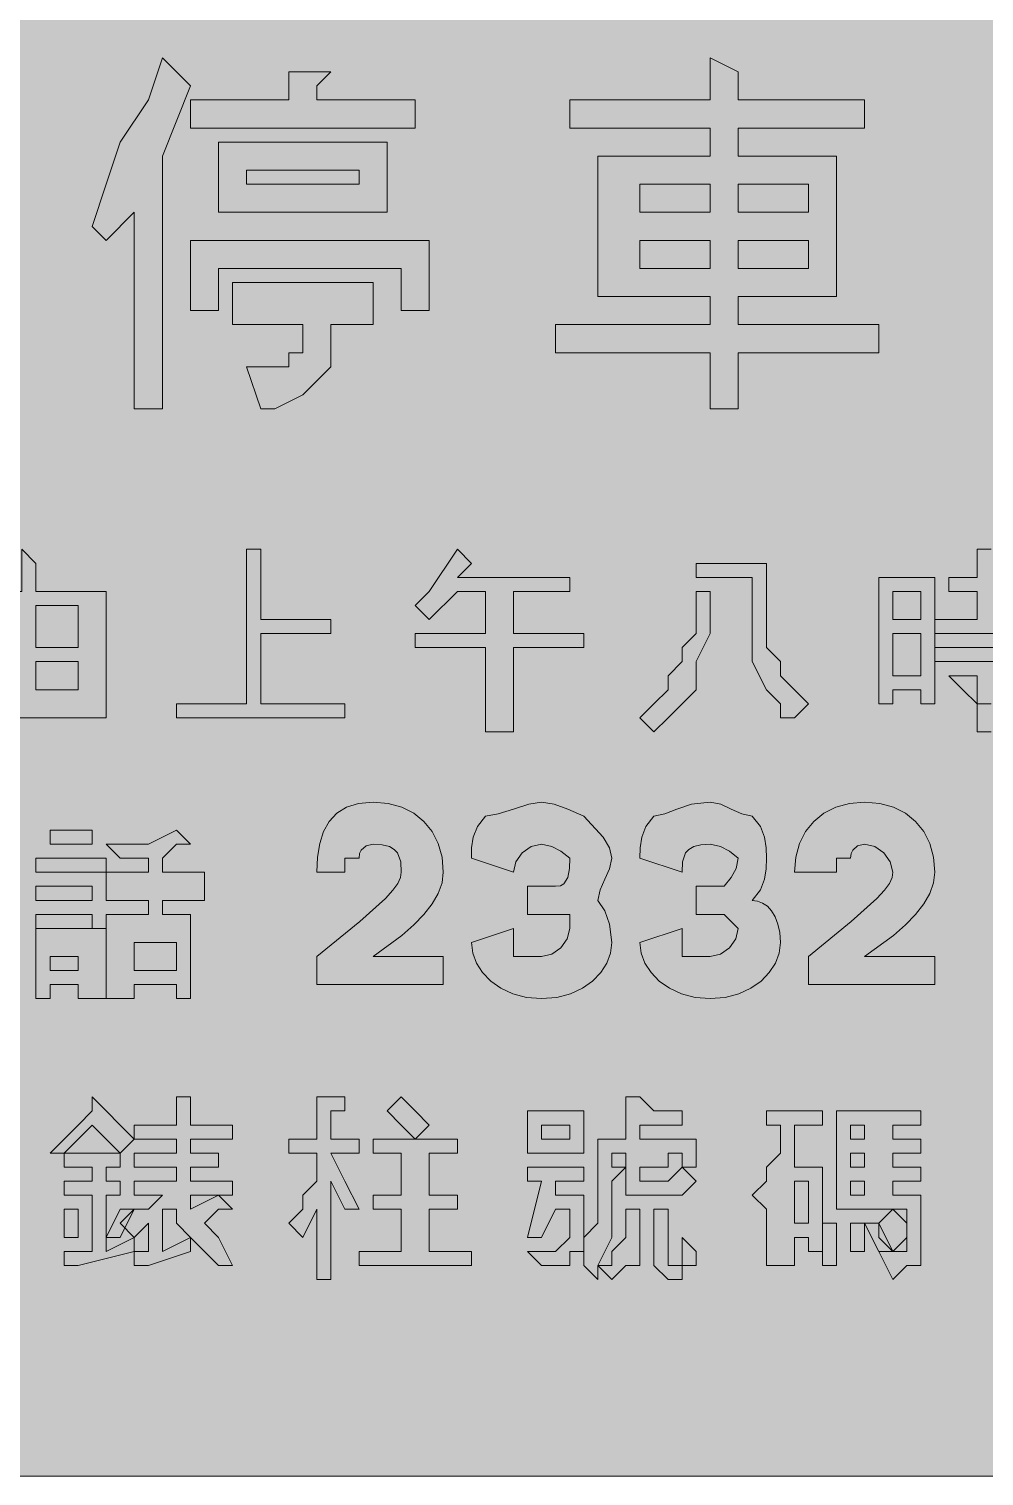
# Model space of a CAD drawing. Header units: metres. Extents: x 9 to 558, y 12 to 259.
# Drawn here: x 283.4 to 365, y 12.2 to 135.9 of the extents above; entities that cross this region are included whole.
import ezdxf

# ---------------------------------------------------------------- set-up
doc = ezdxf.new("R2010")
doc.units = ezdxf.units.M
doc.layers.add('FILL_BLACK_000000', color=7, linetype='Continuous', true_color=0x000000)
doc.layers.add('FILL_YELLOW_FFFF00', color=7, linetype='Continuous', true_color=0xffff00)

msp = doc.modelspace()

# ---------------------------------------------------------------- hatches: boundary and pattern name
at = {"layer": 'FILL_BLACK_000000', "true_color": 0x000000}
h = msp.add_hatch(color=7, dxfattribs=at)
h.dxf.hatch_style = 1
h.paths.add_polyline_path([(294.81, 103.44), (292.41, 103.44), (292.41, 120.24), (290.01, 117.84), (288.81, 119.04), (290.01, 122.64), (291.21, 126.24), (293.61, 129.84), (294.81, 133.44), (296.01, 132.24), (297.21, 131.04), (294.81, 125.04), (294.81, 103.44)])
h = msp.add_hatch(color=7, dxfattribs=at)
h.dxf.hatch_style = 1
h.paths.add_polyline_path([(344.01, 129.84), (354.81, 129.84), (354.81, 127.44), (344.01, 127.44), (344.01, 125.04), (352.41, 125.04), (352.41, 113.04), (344.01, 113.04), (344.01, 110.64), (356.01, 110.64), (356.01, 108.24), (344.01, 108.24), (344.01, 103.44), (341.61, 103.44), (341.61, 108.24), (328.41, 108.24), (328.41, 110.64), (341.61, 110.64), (341.61, 113.04), (332.01, 113.04), (332.01, 125.04), (341.61, 125.04), (341.61, 127.44), (329.61, 127.44), (329.61, 129.84), (341.61, 129.84), (341.61, 133.44), (344.01, 132.24), (344.01, 131.04), (344.01, 129.84)])
h.paths.add_polyline_path([(341.61, 120.24), (341.61, 122.64), (335.61, 122.64), (335.61, 120.24), (341.61, 120.24)], flags=16)
h.paths.add_polyline_path([(335.61, 115.44), (341.61, 115.44), (341.61, 117.84), (335.61, 117.84), (335.61, 115.44)], flags=16)
h.paths.add_polyline_path([(344.01, 122.64), (344.01, 120.24), (350.01, 120.24), (350.01, 122.64), (344.01, 122.64)], flags=16)
h.paths.add_polyline_path([(350.01, 117.84), (344.01, 117.84), (344.01, 115.44), (350.01, 115.44), (350.01, 117.84)], flags=16)
h = msp.add_hatch(color=7, dxfattribs=at)
h.dxf.hatch_style = 1
h.paths.add_polyline_path([(308.01, 132.24), (309.21, 132.24), (308.01, 131.04), (308.01, 129.84), (316.41, 129.84), (316.41, 127.44), (297.21, 127.44), (297.21, 129.84), (305.61, 129.84), (305.61, 132.24), (308.01, 132.24)])
h = msp.add_hatch(color=7, dxfattribs=at)
h.dxf.hatch_style = 1
h.paths.add_polyline_path([(314.01, 120.24), (299.61, 120.24), (299.61, 126.24), (314.01, 126.24), (314.01, 120.24)])
h.paths.add_polyline_path([(311.61, 123.84), (302.01, 123.84), (302.01, 122.64), (311.61, 122.64), (311.61, 123.84)], flags=16)
h = msp.add_hatch(color=7, dxfattribs=at)
h.dxf.hatch_style = 1
h.paths.add_polyline_path([(317.61, 117.84), (317.61, 111.84), (315.21, 111.84), (315.21, 115.44), (299.61, 115.44), (299.61, 111.84), (297.21, 111.84), (297.21, 117.84), (317.61, 117.84)])
h = msp.add_hatch(color=7, dxfattribs=at)
h.dxf.hatch_style = 1
h.paths.add_polyline_path([(312.81, 114.24), (312.81, 110.64), (309.21, 110.64), (309.21, 108.24), (309.21, 107.04), (308.01, 105.84), (306.81, 104.64), (304.41, 103.44), (303.21, 103.44), (302.01, 107.04), (304.41, 107.04), (305.61, 107.04), (305.61, 108.24), (306.81, 108.24), (306.81, 110.64), (300.81, 110.64), (300.81, 114.24), (312.81, 114.24)])
h = msp.add_hatch(color=7, dxfattribs=at)
h.dxf.hatch_style = 1
h.paths.add_polyline_path([(290.01, 87.84), (290.01, 77.04), (287.61, 77.04), (279.21, 77.04), (276.81, 77.04), (276.81, 87.84), (282.81, 87.84), (282.81, 91.44), (284.01, 90.24), (284.01, 87.84), (290.01, 87.84)])
h.paths.add_polyline_path([(282.81, 83.04), (282.81, 86.64), (279.21, 86.64), (279.21, 83.04), (282.81, 83.04)], flags=16)
h.paths.add_polyline_path([(284.01, 83.04), (287.61, 83.04), (287.61, 86.64), (284.01, 86.64), (284.01, 83.04)], flags=16)
h.paths.add_polyline_path([(279.21, 81.84), (279.21, 79.44), (282.81, 79.44), (282.81, 81.84), (279.21, 81.84)], flags=16)
h.paths.add_polyline_path([(287.61, 81.84), (284.01, 81.84), (284.01, 79.44), (287.61, 79.44), (287.61, 81.84)], flags=16)
h = msp.add_hatch(color=7, dxfattribs=at)
h.dxf.hatch_style = 1
h.paths.add_polyline_path([(309.21, 85.44), (309.21, 84.24), (303.21, 84.24), (303.21, 78.24), (310.41, 78.24), (310.41, 77.04), (296.01, 77.04), (296.01, 78.24), (302.01, 78.24), (302.01, 91.44), (303.21, 91.44), (303.21, 90.24), (303.21, 85.44), (309.21, 85.44)])
h = msp.add_hatch(color=7, dxfattribs=at)
h.dxf.hatch_style = 1
h.paths.add_polyline_path([(317.61, 87.84), (320.01, 91.44), (321.21, 90.24), (320.01, 89.04), (329.61, 89.04), (329.61, 87.84), (324.81, 87.84), (324.81, 84.24), (330.81, 84.24), (330.81, 83.04), (324.81, 83.04), (324.81, 75.84), (322.41, 75.84), (322.41, 83.04), (316.41, 83.04), (316.41, 84.24), (322.41, 84.24), (322.41, 87.84), (320.01, 87.84), (317.61, 85.44), (316.41, 86.64), (317.61, 87.84)])
h = msp.add_hatch(color=7, dxfattribs=at)
h.dxf.hatch_style = 1
h.paths.add_polyline_path([(364.41, 87.84), (362.01, 87.84), (362.01, 89.04), (364.41, 89.04), (364.41, 91.44), (365.61, 91.44), (366.81, 90.24), (365.61, 90.24), (365.61, 89.04), (369.21, 89.04), (369.21, 87.84), (365.61, 87.84), (365.61, 85.44), (370.41, 85.44), (370.41, 84.24), (368.01, 84.24), (368.01, 83.04), (370.41, 83.04), (370.41, 81.84), (368.01, 81.84), (368.01, 78.24), (368.01, 77.04), (366.81, 77.04), (365.61, 75.84), (364.41, 75.84), (364.41, 78.24), (365.61, 78.24), (366.81, 78.24), (366.81, 81.84), (360.81, 81.84), (360.81, 83.04), (366.81, 83.04), (366.81, 84.24), (360.81, 84.24), (360.81, 85.44), (364.41, 85.44), (364.41, 87.84)])
h = msp.add_hatch(color=7, dxfattribs=at)
h.dxf.hatch_style = 1
h.paths.add_polyline_path([(346.41, 90.24), (346.41, 87.84), (346.41, 85.44), (346.41, 84.24), (346.41, 83.04), (347.61, 81.84), (347.61, 80.64), (348.81, 79.44), (350.01, 78.24), (348.81, 77.04), (347.61, 77.04), (347.61, 78.24), (346.41, 79.44), (345.21, 81.84), (345.21, 83.04), (345.21, 84.24), (345.21, 85.44), (345.21, 86.64), (345.21, 89.04), (340.41, 89.04), (340.41, 90.24), (346.41, 90.24)])
h = msp.add_hatch(color=7, dxfattribs=at)
h.dxf.hatch_style = 1
h.paths.add_polyline_path([(336.81, 78.24), (338.01, 79.44), (338.01, 80.64), (339.21, 81.84), (339.21, 83.04), (340.41, 84.24), (340.41, 86.64), (340.41, 87.84), (341.61, 87.84), (341.61, 86.64), (341.61, 85.44), (341.61, 84.24), (340.41, 81.84), (340.41, 80.64), (340.41, 79.44), (339.21, 78.24), (338.01, 77.04), (336.81, 75.84), (335.61, 77.04), (336.81, 78.24)])
h = msp.add_hatch(color=7, dxfattribs=at)
h.dxf.hatch_style = 1
h.paths.add_polyline_path([(359.61, 78.24), (359.61, 79.44), (357.21, 79.44), (357.21, 78.24), (356.01, 78.24), (356.01, 89.04), (360.81, 89.04), (360.81, 78.24), (359.61, 78.24)])
h.paths.add_polyline_path([(357.21, 87.84), (357.21, 85.44), (359.61, 85.44), (359.61, 87.84), (357.21, 87.84)], flags=16)
h.paths.add_polyline_path([(359.61, 84.24), (357.21, 84.24), (357.21, 80.64), (359.61, 80.64), (359.61, 84.24)], flags=16)
h = msp.add_hatch(color=7, dxfattribs=at)
h.dxf.hatch_style = 1
h.paths.add_polyline_path([(364.41, 80.64), (364.41, 79.44), (364.41, 78.24), (363.21, 79.44), (362.01, 80.64), (363.21, 80.64), (364.41, 80.64)])
h = msp.add_hatch(color=7, dxfattribs=at)
h.dxf.hatch_style = 1
h.paths.add_polyline_path([(318.81, 56.64), (318.81, 54.24), (308.01, 54.24), (308.01, 56.64), (311.67, 59.62), (313.86, 61.59), (314.51, 62.3), (314.93, 62.88), (315.15, 63.38), (315.21, 63.84), (315.17, 64.72), (314.91, 65.49), (314.62, 65.8), (314.2, 66.03), (313.6, 66.19), (312.81, 66.24), (312.21, 66.09), (311.8, 65.73), (311.66, 65.44), (311.61, 65.04), (310.41, 65.04), (310.41, 63.84), (308.01, 63.84), (308.07, 65.13), (308.25, 66.3), (308.58, 67.32), (309.06, 68.19), (309.71, 68.89), (310.54, 69.41), (311.57, 69.73), (312.81, 69.84), (314.1, 69.73), (315.27, 69.41), (316.29, 68.89), (317.16, 68.19), (317.86, 67.32), (318.38, 66.3), (318.7, 65.13), (318.81, 63.84), (318.7, 62.94), (318.38, 62.04), (317.86, 61.14), (317.16, 60.24), (316.29, 59.34), (315.27, 58.44), (312.81, 56.64), (318.81, 56.64)])
h = msp.add_hatch(color=7, dxfattribs=at)
h.dxf.hatch_style = 1
h.paths.add_polyline_path([(325.92, 53.15), (324.75, 53.45), (323.73, 53.93), (322.86, 54.54), (322.16, 55.27), (321.64, 56.08), (321.32, 56.94), (321.21, 57.84), (324.81, 59.04), (324.81, 56.64), (327.21, 56.64), (328.09, 56.85), (328.86, 57.39), (329.4, 58.16), (329.61, 59.04), (329.61, 60.24), (328.41, 60.24), (326.01, 60.24), (326.01, 62.64), (328.41, 62.64), (328.81, 62.69), (329.1, 62.85), (329.46, 63.39), (329.59, 64.16), (329.61, 65.04), (328.86, 65.64), (328.09, 66.05), (327.21, 66.24), (326.33, 66.03), (325.56, 65.49), (325.02, 64.72), (324.81, 63.84), (321.21, 65.04), (321.23, 65.94), (321.36, 66.84), (321.72, 67.74), (322.41, 68.64), (323.5, 68.83), (324.81, 69.24), (326.12, 69.65), (327.21, 69.84), (328.28, 69.65), (329.46, 69.24), (330.81, 68.64), (332.46, 66.84), (333, 65.94), (333.21, 65.04), (333.02, 64.14), (332.61, 63.24), (332.2, 62.34), (332.01, 61.44), (332.61, 60.54), (333.02, 59.41), (333.21, 57.84), (333.1, 56.94), (332.78, 56.08), (332.26, 55.27), (331.56, 54.54), (330.69, 53.93), (329.67, 53.45), (328.5, 53.15), (327.21, 53.04), (325.92, 53.15)])
h = msp.add_hatch(color=7, dxfattribs=at)
h.dxf.hatch_style = 1
h.paths.add_polyline_path([(340.32, 53.15), (339.15, 53.45), (338.13, 53.93), (337.26, 54.54), (336.56, 55.27), (336.04, 56.08), (335.72, 56.94), (335.61, 57.84), (339.21, 59.04), (339.21, 56.64), (341.61, 56.64), (342.49, 56.85), (343.26, 57.39), (343.8, 58.16), (344.01, 59.04), (342.81, 60.24), (340.41, 60.24), (340.41, 62.64), (342.81, 62.64), (343.41, 63.39), (343.82, 64.16), (344.01, 65.04), (343.26, 65.64), (342.49, 66.05), (341.61, 66.24), (340.82, 66.19), (340.22, 66.03), (339.8, 65.8), (339.51, 65.49), (339.25, 64.72), (339.21, 63.84), (335.61, 65.04), (335.63, 65.94), (335.76, 66.84), (336.12, 67.74), (336.81, 68.64), (337.73, 68.83), (338.76, 69.24), (340.02, 69.65), (341.61, 69.84), (342.51, 69.65), (343.41, 69.24), (344.31, 68.83), (345.21, 68.64), (345.9, 67.74), (346.26, 66.84), (346.39, 65.94), (346.41, 65.04), (346.39, 64.14), (346.26, 63.24), (345.9, 62.34), (345.21, 61.44), (345.66, 61.38), (346.09, 61.21), (346.5, 60.93), (346.86, 60.54), (347.17, 60.03), (347.4, 59.41), (347.56, 58.68), (347.61, 57.84), (347.5, 56.94), (347.18, 56.08), (346.66, 55.27), (345.96, 54.54), (345.09, 53.93), (344.07, 53.45), (342.9, 53.15), (341.61, 53.04), (340.32, 53.15)])
h = msp.add_hatch(color=7, dxfattribs=at)
h.dxf.hatch_style = 1
h.paths.add_polyline_path([(360.81, 56.64), (360.81, 54.24), (350.01, 54.24), (350.01, 56.64), (353.67, 59.62), (355.86, 61.59), (356.51, 62.3), (356.93, 62.88), (357.15, 63.38), (357.21, 63.84), (357, 64.72), (356.46, 65.49), (355.69, 66.03), (354.81, 66.24), (354.21, 66.09), (353.8, 65.73), (353.66, 65.44), (353.61, 65.04), (352.41, 65.04), (352.41, 63.84), (348.81, 63.84), (348.92, 65.13), (349.24, 66.3), (349.76, 67.32), (350.46, 68.19), (351.33, 68.89), (352.35, 69.41), (353.52, 69.73), (354.81, 69.84), (356.1, 69.73), (357.27, 69.41), (358.29, 68.89), (359.16, 68.19), (359.86, 67.32), (360.38, 66.3), (360.7, 65.13), (360.81, 63.84), (360.7, 62.94), (360.38, 62.04), (359.86, 61.14), (359.16, 60.24), (358.29, 59.34), (357.27, 58.44), (354.81, 56.64), (360.81, 56.64)])
h = msp.add_hatch(color=7, dxfattribs=at)
h.dxf.hatch_style = 1
h.paths.add_polyline_path([(288.81, 67.44), (288.81, 66.24), (285.21, 66.24), (285.21, 67.44), (288.81, 67.44)])
h = msp.add_hatch(color=7, dxfattribs=at)
h.dxf.hatch_style = 1
h.paths.add_polyline_path([(296.01, 67.44), (297.21, 66.24), (296.01, 66.24), (294.81, 65.04), (294.81, 63.84), (298.41, 63.84), (298.41, 61.44), (294.81, 61.44), (294.81, 60.24), (297.21, 60.24), (297.21, 53.04), (296.01, 53.04), (296.01, 54.24), (292.41, 54.24), (292.41, 53.04), (290.01, 53.04), (290.01, 60.24), (293.61, 60.24), (293.61, 61.44), (290.01, 61.44), (290.01, 63.84), (293.61, 63.84), (293.61, 65.04), (291.21, 65.04), (290.01, 66.24), (293.61, 66.24), (296.01, 67.44)])
h.paths.add_polyline_path([(296.01, 57.84), (292.41, 57.84), (292.41, 55.44), (296.01, 55.44), (296.01, 57.84)], flags=16)
h = msp.add_hatch(color=7, dxfattribs=at)
h.dxf.hatch_style = 1
h.paths.add_polyline_path([(290.01, 65.04), (290.01, 63.84), (284.01, 63.84), (284.01, 65.04), (290.01, 65.04)])
h = msp.add_hatch(color=7, dxfattribs=at)
h.dxf.hatch_style = 1
h.paths.add_polyline_path([(288.81, 62.64), (288.81, 61.44), (284.01, 61.44), (284.01, 62.64), (288.81, 62.64)])
h = msp.add_hatch(color=7, dxfattribs=at)
h.dxf.hatch_style = 1
h.paths.add_polyline_path([(288.81, 60.24), (288.81, 59.04), (284.01, 59.04), (284.01, 60.24), (288.81, 60.24)])
h = msp.add_hatch(color=7, dxfattribs=at)
h.dxf.hatch_style = 1
h.paths.add_polyline_path([(290.01, 59.04), (290.01, 53.04), (287.61, 53.04), (287.61, 54.24), (285.21, 54.24), (285.21, 53.04), (284.01, 53.04), (284.01, 59.04), (290.01, 59.04)])
h.paths.add_polyline_path([(287.61, 56.64), (285.21, 56.64), (285.21, 55.44), (287.61, 55.44), (287.61, 56.64)], flags=16)
h = msp.add_hatch(color=7, dxfattribs=at)
h.dxf.hatch_style = 1
h.paths.add_polyline_path([(286.41, 41.04), (287.61, 42.24), (288.81, 43.44), (288.81, 44.64), (290.01, 43.44), (291.21, 42.24), (292.41, 41.04), (291.21, 39.84), (290.01, 41.04), (288.81, 42.24), (287.61, 41.04), (286.41, 39.84), (285.21, 39.84), (286.41, 41.04)])
h = msp.add_hatch(color=7, dxfattribs=at)
h.dxf.hatch_style = 1
h.paths.add_polyline_path([(293.61, 30.24), (292.41, 30.24), (292.41, 31.44), (293.61, 31.44), (293.61, 33.84), (292.41, 32.64), (291.21, 33.84), (292.41, 35.04), (293.61, 35.04), (294.81, 36.24), (292.41, 36.24), (292.41, 37.44), (296.01, 37.44), (296.01, 38.64), (292.41, 38.64), (292.41, 39.84), (296.01, 39.84), (296.01, 41.04), (292.41, 41.04), (292.41, 42.24), (296.01, 42.24), (296.01, 44.64), (297.21, 44.64), (297.21, 43.44), (297.21, 42.24), (300.81, 42.24), (300.81, 41.04), (297.21, 41.04), (297.21, 39.84), (299.61, 39.84), (299.61, 38.64), (297.21, 38.64), (297.21, 37.44), (300.81, 37.44), (300.81, 36.24), (299.61, 36.24), (300.81, 35.04), (299.61, 35.04), (298.41, 33.84), (299.61, 32.64), (300.81, 30.24), (299.61, 30.24), (298.41, 31.44), (297.21, 32.64), (297.21, 31.44), (293.61, 30.24)])
h.paths.add_polyline_path([(297.21, 36.24), (297.21, 35.04), (299.61, 36.24), (297.21, 36.24)], flags=16)
h.paths.add_polyline_path([(296.01, 33.84), (296.01, 35.04), (294.81, 35.04), (294.81, 31.44), (297.21, 32.64), (296.01, 33.84)], flags=16)
h = msp.add_hatch(color=7, dxfattribs=at)
h.dxf.hatch_style = 1
h.paths.add_polyline_path([(305.61, 33.84), (306.81, 35.04), (306.81, 36.24), (308.01, 37.44), (308.01, 39.84), (305.61, 39.84), (305.61, 41.04), (308.01, 41.04), (308.01, 44.64), (309.21, 44.64), (310.41, 44.64), (310.41, 43.44), (309.21, 43.44), (309.21, 41.04), (311.61, 41.04), (311.61, 39.84), (309.21, 39.84), (310.41, 37.44), (311.61, 35.04), (310.41, 35.04), (309.21, 37.44), (309.21, 29.04), (308.01, 29.04), (308.01, 35.04), (306.81, 32.64), (305.61, 33.84)])
h = msp.add_hatch(color=7, dxfattribs=at)
h.dxf.hatch_style = 1
h.paths.add_polyline_path([(316.41, 43.44), (317.61, 42.24), (316.41, 41.04), (315.21, 42.24), (314.01, 43.44), (315.21, 44.64), (316.41, 43.44)])
h = msp.add_hatch(color=7, dxfattribs=at)
h.dxf.hatch_style = 1
h.paths.add_polyline_path([(338.01, 36.24), (335.61, 36.24), (334.41, 36.24), (334.41, 37.44), (334.41, 38.64), (333.21, 37.44), (333.21, 35.04), (333.21, 33.84), (333.21, 32.64), (332.01, 30.24), (332.01, 29.04), (330.81, 30.24), (330.81, 31.44), (330.81, 32.64), (332.01, 33.84), (332.01, 36.24), (332.01, 41.04), (334.41, 41.04), (334.41, 44.64), (335.61, 44.64), (336.81, 43.44), (339.21, 43.44), (339.21, 42.24), (335.61, 42.24), (335.61, 41.04), (340.41, 41.04), (340.41, 38.64), (339.21, 38.64), (340.41, 37.44), (339.21, 36.24), (338.01, 36.24)])
h.paths.add_polyline_path([(334.41, 39.84), (333.21, 39.84), (333.21, 38.64), (334.41, 38.64), (334.41, 39.84)], flags=16)
h.paths.add_polyline_path([(339.21, 39.84), (338.01, 39.84), (338.01, 38.64), (335.61, 38.64), (335.61, 37.44), (336.81, 37.44), (338.01, 37.44), (339.21, 38.64), (339.21, 39.84)], flags=16)
h = msp.add_hatch(color=7, dxfattribs=at)
h.dxf.hatch_style = 1
h.paths.add_polyline_path([(330.81, 39.84), (326.01, 39.84), (326.01, 43.44), (330.81, 43.44), (330.81, 39.84)])
h.paths.add_polyline_path([(329.61, 42.24), (327.21, 42.24), (327.21, 41.04), (329.61, 41.04), (329.61, 42.24)], flags=16)
h = msp.add_hatch(color=7, dxfattribs=at)
h.dxf.hatch_style = 1
h.paths.add_polyline_path([(346.41, 38.64), (347.61, 39.84), (347.61, 42.24), (346.41, 42.24), (346.41, 43.44), (351.21, 43.44), (351.21, 42.24), (348.81, 42.24), (348.81, 38.64), (351.21, 38.64), (351.21, 31.44), (350.01, 31.44), (350.01, 32.64), (348.81, 32.64), (348.81, 30.24), (346.41, 30.24), (346.41, 35.04), (345.21, 36.24), (346.41, 37.44), (346.41, 38.64)])
h.paths.add_polyline_path([(350.01, 37.44), (348.81, 37.44), (348.81, 33.84), (350.01, 33.84), (350.01, 37.44)], flags=16)
h = msp.add_hatch(color=7, dxfattribs=at)
h.dxf.hatch_style = 1
h.paths.add_polyline_path([(357.21, 41.04), (359.61, 41.04), (359.61, 39.84), (357.21, 39.84), (357.21, 38.64), (359.61, 38.64), (359.61, 37.44), (357.21, 37.44), (357.21, 36.24), (359.61, 36.24), (359.61, 35.04), (359.61, 33.84), (359.61, 32.64), (359.61, 31.44), (359.61, 30.24), (358.41, 30.24), (357.21, 29.04), (356.01, 31.44), (357.21, 31.44), (358.41, 31.44), (358.41, 32.64), (358.41, 33.84), (358.41, 35.04), (353.61, 35.04), (352.41, 35.04), (352.41, 43.44), (359.61, 43.44), (359.61, 42.24), (357.21, 42.24), (357.21, 41.04)])
h.paths.add_polyline_path([(353.61, 36.24), (354.81, 36.24), (354.81, 37.44), (353.61, 37.44), (353.61, 36.24)], flags=16)
h.paths.add_polyline_path([(353.61, 42.24), (353.61, 41.04), (354.81, 41.04), (354.81, 42.24), (353.61, 42.24)], flags=16)
h.paths.add_polyline_path([(354.81, 39.84), (353.61, 39.84), (353.61, 38.64), (354.81, 38.64), (354.81, 39.84)], flags=16)
h = msp.add_hatch(color=7, dxfattribs=at)
h.dxf.hatch_style = 1
h.paths.add_polyline_path([(320.01, 41.04), (320.01, 39.84), (317.61, 39.84), (317.61, 36.24), (320.01, 36.24), (320.01, 35.04), (317.61, 35.04), (317.61, 31.44), (321.21, 31.44), (321.21, 30.24), (311.61, 30.24), (311.61, 31.44), (315.21, 31.44), (315.21, 35.04), (312.81, 35.04), (312.81, 36.24), (315.21, 36.24), (315.21, 39.84), (312.81, 39.84), (312.81, 41.04), (320.01, 41.04)])
h = msp.add_hatch(color=7, dxfattribs=at)
h.dxf.hatch_style = 1
h.paths.add_polyline_path([(291.21, 37.44), (291.21, 36.24), (290.01, 36.24), (290.01, 31.44), (292.41, 32.64), (292.41, 31.44), (287.61, 30.24), (286.41, 30.24), (286.41, 31.44), (288.81, 31.44), (288.81, 36.24), (286.41, 36.24), (286.41, 37.44), (288.81, 37.44), (288.81, 38.64), (286.41, 38.64), (286.41, 39.84), (291.21, 39.84), (291.21, 38.64), (290.01, 38.64), (290.01, 37.44), (291.21, 37.44)])
h = msp.add_hatch(color=7, dxfattribs=at)
h.dxf.hatch_style = 1
h.paths.add_polyline_path([(330.81, 38.64), (330.81, 37.44), (328.41, 37.44), (328.41, 36.24), (330.81, 36.24), (330.81, 35.04), (330.81, 33.84), (330.81, 32.64), (330.81, 31.44), (329.61, 31.44), (329.61, 30.24), (328.41, 30.24), (327.21, 30.24), (326.01, 31.44), (327.21, 31.44), (328.41, 31.44), (329.61, 32.64), (329.61, 33.84), (329.61, 35.04), (328.41, 35.04), (327.21, 32.64), (326.01, 32.64), (327.21, 37.44), (326.01, 37.44), (326.01, 38.64), (330.81, 38.64)])
h = msp.add_hatch(color=7, dxfattribs=at)
h.dxf.hatch_style = 1
h.paths.add_polyline_path([(287.61, 33.84), (287.61, 32.64), (286.41, 32.64), (286.41, 33.84), (286.41, 35.04), (287.61, 35.04), (287.61, 33.84)])
h = msp.add_hatch(color=7, dxfattribs=at)
h.dxf.hatch_style = 1
h.paths.add_polyline_path([(291.21, 35.04), (292.41, 35.04), (291.21, 32.64), (290.01, 32.64), (291.21, 35.04)])
h = msp.add_hatch(color=7, dxfattribs=at)
h.dxf.hatch_style = 1
h.paths.add_polyline_path([(333.21, 30.24), (333.21, 31.44), (334.41, 32.64), (334.41, 35.04), (335.61, 35.04), (335.61, 32.64), (335.61, 31.44), (335.61, 30.24), (334.41, 30.24), (333.21, 29.04), (332.01, 30.24), (333.21, 30.24)])
h = msp.add_hatch(color=7, dxfattribs=at)
h.dxf.hatch_style = 1
h.paths.add_polyline_path([(336.81, 30.24), (336.81, 31.44), (336.81, 35.04), (338.01, 35.04), (338.01, 31.44), (338.01, 30.24), (339.21, 30.24), (339.21, 29.04), (338.01, 29.04), (336.81, 30.24)])
h = msp.add_hatch(color=7, dxfattribs=at)
h.dxf.hatch_style = 1
h.paths.add_polyline_path([(356.01, 33.84), (357.21, 35.04), (358.41, 33.84), (358.41, 32.64), (357.21, 31.44), (356.01, 33.84)])
h = msp.add_hatch(color=7, dxfattribs=at)
h.dxf.hatch_style = 1
h.paths.add_polyline_path([(351.21, 33.84), (352.41, 33.84), (352.41, 32.64), (352.41, 30.24), (351.21, 30.24), (351.21, 33.84)])
h = msp.add_hatch(color=7, dxfattribs=at)
h.dxf.hatch_style = 1
h.paths.add_polyline_path([(353.61, 33.84), (354.81, 33.84), (354.81, 32.64), (354.81, 31.44), (353.61, 31.44), (353.61, 33.84)])
h = msp.add_hatch(color=7, dxfattribs=at)
h.dxf.hatch_style = 1
h.paths.add_polyline_path([(354.81, 33.84), (356.01, 33.84), (356.01, 32.64), (357.21, 31.44), (356.01, 31.44), (354.81, 33.84)])
h = msp.add_hatch(color=7, dxfattribs=at)
h.dxf.hatch_style = 1
h.paths.add_polyline_path([(340.41, 31.44), (340.41, 30.24), (339.21, 30.24), (339.21, 31.44), (339.21, 32.64), (340.41, 31.44)])
at = {"layer": 'FILL_YELLOW_FFFF00', "true_color": 0xffff00}
h = msp.add_hatch(color=7, dxfattribs=at)
h.dxf.hatch_style = 1
h.paths.add_polyline_path([(552.02, 259.42), (553.41, 259.29), (554.8, 258.93), (556.41, 258.24), (557.1, 256.63), (557.46, 255.24), (557.59, 253.85), (557.61, 252.24), (557.61, 19.44), (557.61, 15.84), (557.01, 15.09), (556.6, 14.32), (556.41, 13.44), (554.8, 12.75), (553.41, 12.39), (552.02, 12.26), (550.41, 12.24), (16.41, 12.24), (14.01, 12.24), (13.13, 12.43), (12.36, 12.84), (11.61, 13.44), (10.22, 15.05), (9.8, 15.76), (9.51, 16.44), (9.25, 17.83), (9.21, 19.44), (9.21, 252.24), (9.21, 255.84), (9.61, 255.89), (9.92, 256.05), (10.41, 256.59), (10.9, 257.36), (11.61, 258.24), (12.36, 258.84), (13.13, 259.25), (14.01, 259.44), (16.41, 259.44), (550.41, 259.44), (552.02, 259.42)])

# ---------------------------------------------------------------- linework, layer by layer
at = {"layer": 'FILL_BLACK_000000', "lineweight": 0, "true_color": 0x000000}
for points in [[(294.81, 103.44), (292.41, 103.44), (292.41, 120.24), (290.01, 117.84), (288.81, 119.04), (290.01, 122.64), (291.21, 126.24), (293.61, 129.84), (294.81, 133.44), (296.01, 132.24), (297.21, 131.04), (294.81, 125.04)], [(344.01, 129.84), (354.81, 129.84), (354.81, 127.44), (344.01, 127.44), (344.01, 125.04), (352.41, 125.04), (352.41, 113.04), (344.01, 113.04), (344.01, 110.64), (356.01, 110.64), (356.01, 108.24), (344.01, 108.24), (344.01, 103.44), (341.61, 103.44), (341.61, 108.24), (328.41, 108.24), (328.41, 110.64), (341.61, 110.64), (341.61, 113.04), (332.01, 113.04), (332.01, 125.04), (341.61, 125.04), (341.61, 127.44), (329.61, 127.44), (329.61, 129.84), (341.61, 129.84), (341.61, 133.44), (344.01, 132.24), (344.01, 131.04)], [(308.01, 132.24), (309.21, 132.24), (308.01, 131.04), (308.01, 129.84), (316.41, 129.84), (316.41, 127.44), (297.21, 127.44), (297.21, 129.84), (305.61, 129.84), (305.61, 132.24)], [(314.01, 120.24), (299.61, 120.24), (299.61, 126.24), (314.01, 126.24)], [(311.61, 123.84), (302.01, 123.84), (302.01, 122.64), (311.61, 122.64)], [(341.61, 120.24), (341.61, 122.64), (335.61, 122.64), (335.61, 120.24)], [(344.01, 122.64), (344.01, 120.24), (350.01, 120.24), (350.01, 122.64)], [(317.61, 117.84), (317.61, 111.84), (315.21, 111.84), (315.21, 115.44), (299.61, 115.44), (299.61, 111.84), (297.21, 111.84), (297.21, 117.84)], [(335.61, 115.44), (341.61, 115.44), (341.61, 117.84), (335.61, 117.84)], [(350.01, 117.84), (344.01, 117.84), (344.01, 115.44), (350.01, 115.44)], [(312.81, 114.24), (312.81, 110.64), (309.21, 110.64), (309.21, 108.24), (309.21, 107.04), (308.01, 105.84), (306.81, 104.64), (304.41, 103.44), (303.21, 103.44), (302.01, 107.04), (304.41, 107.04), (305.61, 107.04), (305.61, 108.24), (306.81, 108.24), (306.81, 110.64), (300.81, 110.64), (300.81, 114.24)], [(290.01, 87.84), (290.01, 77.04), (287.61, 77.04), (279.21, 77.04), (276.81, 77.04), (276.81, 87.84), (282.81, 87.84), (282.81, 91.44), (284.01, 90.24), (284.01, 87.84)], [(309.21, 85.44), (309.21, 84.24), (303.21, 84.24), (303.21, 78.24), (310.41, 78.24), (310.41, 77.04), (296.01, 77.04), (296.01, 78.24), (302.01, 78.24), (302.01, 91.44), (303.21, 91.44), (303.21, 90.24), (303.21, 85.44)], [(317.61, 87.84), (320.01, 91.44), (321.21, 90.24), (320.01, 89.04), (329.61, 89.04), (329.61, 87.84), (324.81, 87.84), (324.81, 84.24), (330.81, 84.24), (330.81, 83.04), (324.81, 83.04), (324.81, 75.84), (322.41, 75.84), (322.41, 83.04), (316.41, 83.04), (316.41, 84.24), (322.41, 84.24), (322.41, 87.84), (320.01, 87.84), (317.61, 85.44), (316.41, 86.64)], [(346.41, 90.24), (346.41, 87.84), (346.41, 85.44), (346.41, 84.24), (346.41, 83.04), (347.61, 81.84), (347.61, 80.64), (348.81, 79.44), (350.01, 78.24), (348.81, 77.04), (347.61, 77.04), (347.61, 78.24), (346.41, 79.44), (345.21, 81.84), (345.21, 83.04), (345.21, 84.24), (345.21, 85.44), (345.21, 86.64), (345.21, 89.04), (340.41, 89.04), (340.41, 90.24)], [(336.81, 78.24), (338.01, 79.44), (338.01, 80.64), (339.21, 81.84), (339.21, 83.04), (340.41, 84.24), (340.41, 86.64), (340.41, 87.84), (341.61, 87.84), (341.61, 86.64), (341.61, 85.44), (341.61, 84.24), (340.41, 81.84), (340.41, 80.64), (340.41, 79.44), (339.21, 78.24), (338.01, 77.04), (336.81, 75.84), (335.61, 77.04)], [(359.61, 78.24), (359.61, 79.44), (357.21, 79.44), (357.21, 78.24), (356.01, 78.24), (356.01, 89.04), (360.81, 89.04), (360.81, 78.24)], [(357.21, 87.84), (357.21, 85.44), (359.61, 85.44), (359.61, 87.84)], [(284.01, 83.04), (287.61, 83.04), (287.61, 86.64), (284.01, 86.64)], [(359.61, 84.24), (357.21, 84.24), (357.21, 80.64), (359.61, 80.64)], [(287.61, 81.84), (284.01, 81.84), (284.01, 79.44), (287.61, 79.44)], [(364.41, 80.64), (364.41, 79.44), (364.41, 78.24), (363.21, 79.44), (362.01, 80.64), (363.21, 80.64)], [(318.81, 56.64), (318.81, 54.24), (308.01, 54.24), (308.01, 56.64), (311.67, 59.62), (313.86, 61.59), (314.51, 62.3), (314.93, 62.88), (315.15, 63.38), (315.21, 63.84), (315.17, 64.72), (314.91, 65.49), (314.62, 65.8), (314.2, 66.03), (313.6, 66.19), (312.81, 66.24), (312.21, 66.09), (311.8, 65.73), (311.66, 65.44), (311.61, 65.04), (310.41, 65.04), (310.41, 63.84), (308.01, 63.84), (308.07, 65.13), (308.25, 66.3), (308.58, 67.32), (309.06, 68.19), (309.71, 68.89), (310.54, 69.41), (311.57, 69.73), (312.81, 69.84), (314.1, 69.73), (315.27, 69.41), (316.29, 68.89), (317.16, 68.19), (317.86, 67.32), (318.38, 66.3), (318.7, 65.13), (318.81, 63.84), (318.7, 62.94), (318.38, 62.04), (317.86, 61.14), (317.16, 60.24), (316.29, 59.34), (315.27, 58.44), (312.81, 56.64)], [(325.92, 53.15), (324.75, 53.45), (323.73, 53.93), (322.86, 54.54), (322.16, 55.27), (321.64, 56.08), (321.32, 56.94), (321.21, 57.84), (324.81, 59.04), (324.81, 56.64), (327.21, 56.64), (328.09, 56.85), (328.86, 57.39), (329.4, 58.16), (329.61, 59.04), (329.61, 60.24), (328.41, 60.24), (326.01, 60.24), (326.01, 62.64), (328.41, 62.64), (328.81, 62.69), (329.1, 62.85), (329.46, 63.39), (329.59, 64.16), (329.61, 65.04), (328.86, 65.64), (328.09, 66.05), (327.21, 66.24), (326.33, 66.03), (325.56, 65.49), (325.02, 64.72), (324.81, 63.84), (321.21, 65.04), (321.23, 65.94), (321.36, 66.84), (321.72, 67.74), (322.41, 68.64), (323.5, 68.83), (324.81, 69.24), (326.12, 69.65), (327.21, 69.84), (328.28, 69.65), (329.46, 69.24), (330.81, 68.64), (332.46, 66.84), (333, 65.94), (333.21, 65.04), (333.02, 64.14), (332.61, 63.24), (332.2, 62.34), (332.01, 61.44), (332.61, 60.54), (333.02, 59.41), (333.21, 57.84), (333.1, 56.94), (332.78, 56.08), (332.26, 55.27), (331.56, 54.54), (330.69, 53.93), (329.67, 53.45), (328.5, 53.15), (327.21, 53.04)], [(340.32, 53.15), (339.15, 53.45), (338.13, 53.93), (337.26, 54.54), (336.56, 55.27), (336.04, 56.08), (335.72, 56.94), (335.61, 57.84), (339.21, 59.04), (339.21, 56.64), (341.61, 56.64), (342.49, 56.85), (343.26, 57.39), (343.8, 58.16), (344.01, 59.04), (342.81, 60.24), (340.41, 60.24), (340.41, 62.64), (342.81, 62.64), (343.41, 63.39), (343.82, 64.16), (344.01, 65.04), (343.26, 65.64), (342.49, 66.05), (341.61, 66.24), (340.82, 66.19), (340.22, 66.03), (339.8, 65.8), (339.51, 65.49), (339.25, 64.72), (339.21, 63.84), (335.61, 65.04), (335.63, 65.94), (335.76, 66.84), (336.12, 67.74), (336.81, 68.64), (337.73, 68.83), (338.76, 69.24), (340.02, 69.65), (341.61, 69.84), (342.51, 69.65), (343.41, 69.24), (344.31, 68.83), (345.21, 68.64), (345.9, 67.74), (346.26, 66.84), (346.39, 65.94), (346.41, 65.04), (346.39, 64.14), (346.26, 63.24), (345.9, 62.34), (345.21, 61.44), (345.66, 61.38), (346.09, 61.21), (346.5, 60.93), (346.86, 60.54), (347.17, 60.03), (347.4, 59.41), (347.56, 58.68), (347.61, 57.84), (347.5, 56.94), (347.18, 56.08), (346.66, 55.27), (345.96, 54.54), (345.09, 53.93), (344.07, 53.45), (342.9, 53.15), (341.61, 53.04)], [(360.81, 56.64), (360.81, 54.24), (350.01, 54.24), (350.01, 56.64), (353.67, 59.62), (355.86, 61.59), (356.51, 62.3), (356.93, 62.88), (357.15, 63.38), (357.21, 63.84), (357, 64.72), (356.46, 65.49), (355.69, 66.03), (354.81, 66.24), (354.21, 66.09), (353.8, 65.73), (353.66, 65.44), (353.61, 65.04), (352.41, 65.04), (352.41, 63.84), (348.81, 63.84), (348.92, 65.13), (349.24, 66.3), (349.76, 67.32), (350.46, 68.19), (351.33, 68.89), (352.35, 69.41), (353.52, 69.73), (354.81, 69.84), (356.1, 69.73), (357.27, 69.41), (358.29, 68.89), (359.16, 68.19), (359.86, 67.32), (360.38, 66.3), (360.7, 65.13), (360.81, 63.84), (360.7, 62.94), (360.38, 62.04), (359.86, 61.14), (359.16, 60.24), (358.29, 59.34), (357.27, 58.44), (354.81, 56.64)], [(288.81, 67.44), (288.81, 66.24), (285.21, 66.24), (285.21, 67.44)], [(296.01, 67.44), (297.21, 66.24), (296.01, 66.24), (294.81, 65.04), (294.81, 63.84), (298.41, 63.84), (298.41, 61.44), (294.81, 61.44), (294.81, 60.24), (297.21, 60.24), (297.21, 53.04), (296.01, 53.04), (296.01, 54.24), (292.41, 54.24), (292.41, 53.04), (290.01, 53.04), (290.01, 60.24), (293.61, 60.24), (293.61, 61.44), (290.01, 61.44), (290.01, 63.84), (293.61, 63.84), (293.61, 65.04), (291.21, 65.04), (290.01, 66.24), (293.61, 66.24)], [(290.01, 65.04), (290.01, 63.84), (284.01, 63.84), (284.01, 65.04)], [(288.81, 62.64), (288.81, 61.44), (284.01, 61.44), (284.01, 62.64)], [(288.81, 60.24), (288.81, 59.04), (284.01, 59.04), (284.01, 60.24)], [(290.01, 59.04), (290.01, 53.04), (287.61, 53.04), (287.61, 54.24), (285.21, 54.24), (285.21, 53.04), (284.01, 53.04), (284.01, 59.04)], [(296.01, 57.84), (292.41, 57.84), (292.41, 55.44), (296.01, 55.44)], [(287.61, 56.64), (285.21, 56.64), (285.21, 55.44), (287.61, 55.44)], [(286.41, 41.04), (287.61, 42.24), (288.81, 43.44), (288.81, 44.64), (290.01, 43.44), (291.21, 42.24), (292.41, 41.04), (291.21, 39.84), (290.01, 41.04), (288.81, 42.24), (287.61, 41.04), (286.41, 39.84), (285.21, 39.84)], [(293.61, 30.24), (292.41, 30.24), (292.41, 31.44), (293.61, 31.44), (293.61, 33.84), (292.41, 32.64), (291.21, 33.84), (292.41, 35.04), (293.61, 35.04), (294.81, 36.24), (292.41, 36.24), (292.41, 37.44), (296.01, 37.44), (296.01, 38.64), (292.41, 38.64), (292.41, 39.84), (296.01, 39.84), (296.01, 41.04), (292.41, 41.04), (292.41, 42.24), (296.01, 42.24), (296.01, 44.64), (297.21, 44.64), (297.21, 43.44), (297.21, 42.24), (300.81, 42.24), (300.81, 41.04), (297.21, 41.04), (297.21, 39.84), (299.61, 39.84), (299.61, 38.64), (297.21, 38.64), (297.21, 37.44), (300.81, 37.44), (300.81, 36.24), (299.61, 36.24), (300.81, 35.04), (299.61, 35.04), (298.41, 33.84), (299.61, 32.64), (300.81, 30.24), (299.61, 30.24), (298.41, 31.44), (297.21, 32.64), (297.21, 31.44)], [(305.61, 33.84), (306.81, 35.04), (306.81, 36.24), (308.01, 37.44), (308.01, 39.84), (305.61, 39.84), (305.61, 41.04), (308.01, 41.04), (308.01, 44.64), (309.21, 44.64), (310.41, 44.64), (310.41, 43.44), (309.21, 43.44), (309.21, 41.04), (311.61, 41.04), (311.61, 39.84), (309.21, 39.84), (310.41, 37.44), (311.61, 35.04), (310.41, 35.04), (309.21, 37.44), (309.21, 29.04), (308.01, 29.04), (308.01, 35.04), (306.81, 32.64)], [(316.41, 43.44), (317.61, 42.24), (316.41, 41.04), (315.21, 42.24), (314.01, 43.44), (315.21, 44.64)], [(338.01, 36.24), (335.61, 36.24), (334.41, 36.24), (334.41, 37.44), (334.41, 38.64), (333.21, 37.44), (333.21, 35.04), (333.21, 33.84), (333.21, 32.64), (332.01, 30.24), (332.01, 29.04), (330.81, 30.24), (330.81, 31.44), (330.81, 32.64), (332.01, 33.84), (332.01, 36.24), (332.01, 41.04), (334.41, 41.04), (334.41, 44.64), (335.61, 44.64), (336.81, 43.44), (339.21, 43.44), (339.21, 42.24), (335.61, 42.24), (335.61, 41.04), (340.41, 41.04), (340.41, 38.64), (339.21, 38.64), (340.41, 37.44), (339.21, 36.24)], [(330.81, 39.84), (326.01, 39.84), (326.01, 43.44), (330.81, 43.44)], [(346.41, 38.64), (347.61, 39.84), (347.61, 42.24), (346.41, 42.24), (346.41, 43.44), (351.21, 43.44), (351.21, 42.24), (348.81, 42.24), (348.81, 38.64), (351.21, 38.64), (351.21, 31.44), (350.01, 31.44), (350.01, 32.64), (348.81, 32.64), (348.81, 30.24), (346.41, 30.24), (346.41, 35.04), (345.21, 36.24), (346.41, 37.44)], [(357.21, 41.04), (359.61, 41.04), (359.61, 39.84), (357.21, 39.84), (357.21, 38.64), (359.61, 38.64), (359.61, 37.44), (357.21, 37.44), (357.21, 36.24), (359.61, 36.24), (359.61, 35.04), (359.61, 33.84), (359.61, 32.64), (359.61, 31.44), (359.61, 30.24), (358.41, 30.24), (357.21, 29.04), (356.01, 31.44), (357.21, 31.44), (358.41, 31.44), (358.41, 32.64), (358.41, 33.84), (358.41, 35.04), (353.61, 35.04), (352.41, 35.04), (352.41, 43.44), (359.61, 43.44), (359.61, 42.24), (357.21, 42.24)], [(329.61, 42.24), (327.21, 42.24), (327.21, 41.04), (329.61, 41.04)], [(353.61, 42.24), (353.61, 41.04), (354.81, 41.04), (354.81, 42.24)], [(320.01, 41.04), (320.01, 39.84), (317.61, 39.84), (317.61, 36.24), (320.01, 36.24), (320.01, 35.04), (317.61, 35.04), (317.61, 31.44), (321.21, 31.44), (321.21, 30.24), (311.61, 30.24), (311.61, 31.44), (315.21, 31.44), (315.21, 35.04), (312.81, 35.04), (312.81, 36.24), (315.21, 36.24), (315.21, 39.84), (312.81, 39.84), (312.81, 41.04)], [(291.21, 37.44), (291.21, 36.24), (290.01, 36.24), (290.01, 31.44), (292.41, 32.64), (292.41, 31.44), (287.61, 30.24), (286.41, 30.24), (286.41, 31.44), (288.81, 31.44), (288.81, 36.24), (286.41, 36.24), (286.41, 37.44), (288.81, 37.44), (288.81, 38.64), (286.41, 38.64), (286.41, 39.84), (291.21, 39.84), (291.21, 38.64), (290.01, 38.64), (290.01, 37.44)], [(334.41, 39.84), (333.21, 39.84), (333.21, 38.64), (334.41, 38.64)], [(339.21, 39.84), (338.01, 39.84), (338.01, 38.64), (335.61, 38.64), (335.61, 37.44), (336.81, 37.44), (338.01, 37.44), (339.21, 38.64)], [(354.81, 39.84), (353.61, 39.84), (353.61, 38.64), (354.81, 38.64)], [(330.81, 38.64), (330.81, 37.44), (328.41, 37.44), (328.41, 36.24), (330.81, 36.24), (330.81, 35.04), (330.81, 33.84), (330.81, 32.64), (330.81, 31.44), (329.61, 31.44), (329.61, 30.24), (328.41, 30.24), (327.21, 30.24), (326.01, 31.44), (327.21, 31.44), (328.41, 31.44), (329.61, 32.64), (329.61, 33.84), (329.61, 35.04), (328.41, 35.04), (327.21, 32.64), (326.01, 32.64), (327.21, 37.44), (326.01, 37.44), (326.01, 38.64)], [(350.01, 37.44), (348.81, 37.44), (348.81, 33.84), (350.01, 33.84)], [(353.61, 36.24), (354.81, 36.24), (354.81, 37.44), (353.61, 37.44)], [(297.21, 36.24), (297.21, 35.04), (299.61, 36.24)], [(287.61, 33.84), (287.61, 32.64), (286.41, 32.64), (286.41, 33.84), (286.41, 35.04), (287.61, 35.04)], [(291.21, 35.04), (292.41, 35.04), (291.21, 32.64), (290.01, 32.64)], [(296.01, 33.84), (296.01, 35.04), (294.81, 35.04), (294.81, 31.44), (297.21, 32.64)], [(333.21, 30.24), (333.21, 31.44), (334.41, 32.64), (334.41, 35.04), (335.61, 35.04), (335.61, 32.64), (335.61, 31.44), (335.61, 30.24), (334.41, 30.24), (333.21, 29.04), (332.01, 30.24)], [(336.81, 30.24), (336.81, 31.44), (336.81, 35.04), (338.01, 35.04), (338.01, 31.44), (338.01, 30.24), (339.21, 30.24), (339.21, 29.04), (338.01, 29.04)], [(356.01, 33.84), (357.21, 35.04), (358.41, 33.84), (358.41, 32.64), (357.21, 31.44)], [(351.21, 33.84), (352.41, 33.84), (352.41, 32.64), (352.41, 30.24), (351.21, 30.24)], [(353.61, 33.84), (354.81, 33.84), (354.81, 32.64), (354.81, 31.44), (353.61, 31.44)], [(354.81, 33.84), (356.01, 33.84), (356.01, 32.64), (357.21, 31.44), (356.01, 31.44)], [(340.41, 31.44), (340.41, 30.24), (339.21, 30.24), (339.21, 31.44), (339.21, 32.64)]]:
    msp.add_lwpolyline(points, close=True, dxfattribs=at)
for points in [[(366.81, 84.24), (360.81, 84.24), (360.81, 85.44), (364.41, 85.44), (364.41, 87.84), (362.01, 87.84), (362.01, 89.04), (364.41, 89.04), (364.41, 91.44), (365.61, 91.44)], [(366.81, 81.84), (360.81, 81.84), (360.81, 83.04), (366.81, 83.04)], [(365.61, 75.84), (364.41, 75.84), (364.41, 78.24), (365.61, 78.24)]]:
    msp.add_lwpolyline(points, dxfattribs=at)
at = {"layer": 'FILL_YELLOW_FFFF00', "lineweight": 0, "true_color": 0xffff00}
msp.add_lwpolyline([(16.41, 259.44), (550.41, 259.44), (552.02, 259.42), (553.41, 259.29), (554.8, 258.93), (556.41, 258.24), (557.1, 256.63), (557.46, 255.24), (557.59, 253.85), (557.61, 252.24), (557.61, 19.44), (557.61, 15.84), (557.01, 15.09), (556.6, 14.32), (556.41, 13.44), (554.8, 12.75), (553.41, 12.39), (552.02, 12.26), (550.41, 12.24), (16.41, 12.24)], dxfattribs=at)

doc.saveas('drawing.dxf')
